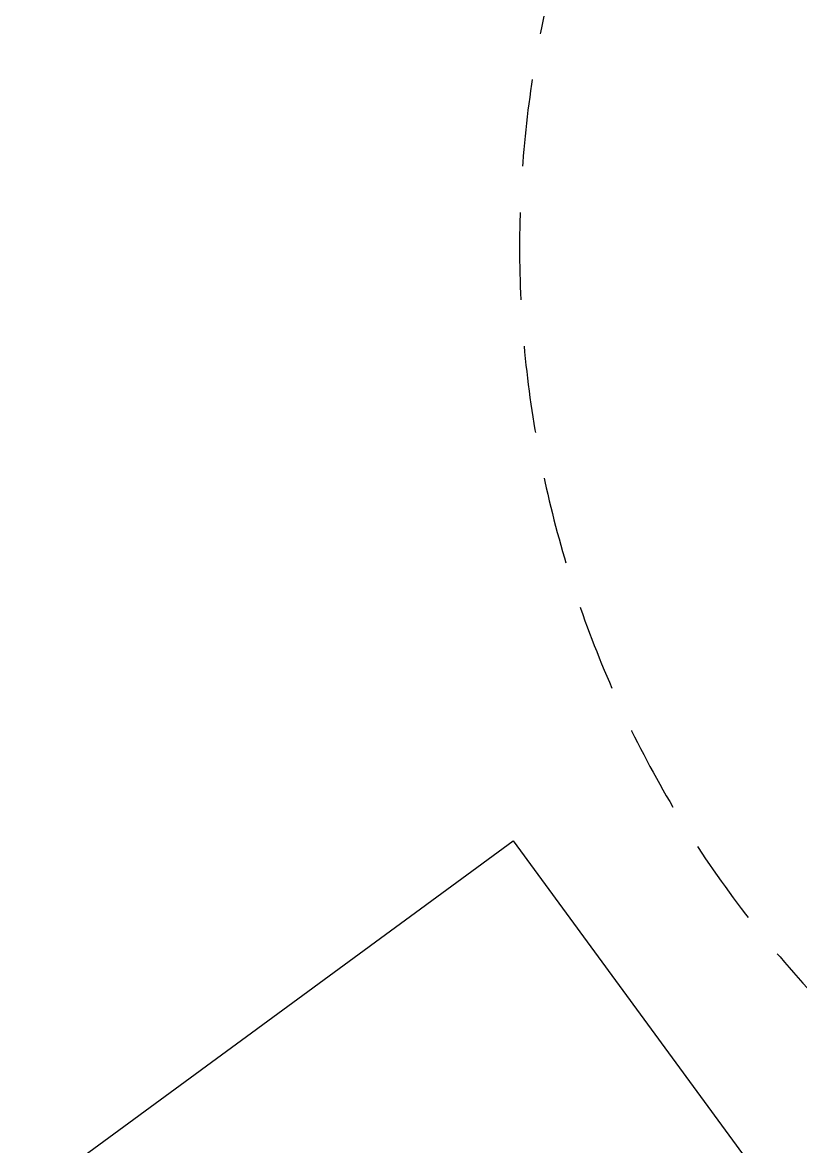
# Model space of a CAD drawing. Header units: millimetres. Extents: x 75184266 to 76346726, y -35850126 to -33679385.
# Drawn here: x 75397390 to 75398059, y -34609177 to -34608210 of the extents above; entities that cross this region are included whole.
import ezdxf

# ---------------------------------------------------------------- set-up
doc = ezdxf.new("R2010")
doc.units = ezdxf.units.MM
doc.header["$LTSCALE"] = 50
doc.header["$MEASUREMENT"] = 0
doc.linetypes.add('XR-지하3층$0$H', pattern=[1.3, 0.8, -0.5])
doc.linetypes.add('XR-지하3층$0$XR-지하3층$0$51A1코아(1층)-1$0$HID', pattern=[2.3, 1.5, -0.8])
doc.layers.add('XR-지하3층$0$A-주차', color=9, linetype='CONTINUOUS')
doc.layers.add('XR-지하3층$0$XR-지하3층$0$AA-DWXM-DOOR', color=4, linetype='CONTINUOUS')
doc.layers.add('건축', color=8, linetype='CONTINUOUS', plot=False)

# ---------------------------------------------------------------- blocks, each defined once
blk = doc.blocks.new('XR-지하3층$0$XR-지하3층$0$dsfdf')
at = {"layer": 'XR-지하3층$0$XR-지하3층$0$AA-DWXM-DOOR', "color": 8, "linetype": 'XR-지하3층$0$XR-지하3층$0$51A1코아(1층)-1$0$HID'}
blk.add_arc((1918.39, 598.63), 944.71, 219.06659, 308.4325, dxfattribs=at)
blk = doc.blocks.new('XR-지하3층$0$A$C73B52ADF')
at = {"layer": 'XR-지하3층$0$A-주차', "elevation": 0}
blk.add_lwpolyline([(-2037.7, 2465.63), (-37.7, 2465.63), (-37.7, -1134.37), (-2037.7, -1134.37)], close=True, dxfattribs=at)

msp = doc.modelspace()

# ---------------------------------------------------------------- linework, layer by layer
at = {"layer": '건축', "linetype": 'XR-지하3층$0$H', "ltscale": 50}
msp.add_lwpolyline([(75402473.75, -34615148.5), (75399632.14, -34609972.18), (75395547.63, -34605707.7), (75395150.43, -34606088.14), (75390979.46, -34601733.38), (75389236.37, -34599913.49), (75387724.99, -34598335.52), (75388653, -34597446.68), (75387667.32, -34596417.57), (75393387, -34590939.28), (75396091.56, -34593763.01), (75396958.17, -34592932.96), (75402394.97, -34598609.31), (75401438.08, -34599525.82), (75402866.44, -34601017.12)], dxfattribs=at)

# ---------------------------------------------------------------- block references
at = {"layer": '건축'}
for name, p, rotation in [('XR-지하3층$0$XR-지하3층$0$dsfdf', (75397923.68, -34606576.4, 0), 277.3232765046096), ('XR-지하3층$0$A$C73B52ADF', (75397028.17, -34612015.29, 0), 306.2476159917877)]:
    msp.add_blockref(name, p, dxfattribs=dict(at, rotation=rotation))

doc.saveas('drawing.dxf')
